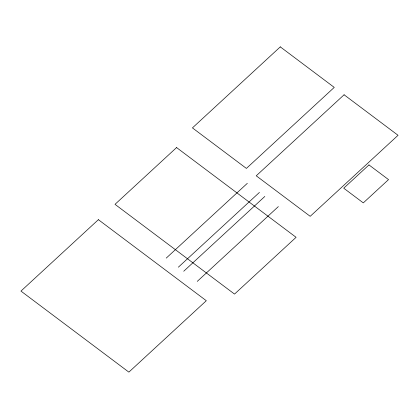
<?xml version="1.0" encoding="UTF-8"?>
<svg xmlns="http://www.w3.org/2000/svg" width="419" height="419" viewBox="0 0 419 419"><rect width="100%" height="100%" fill="white"/><g stroke="black" fill="none" stroke-linecap="round" stroke-linejoin="round"><path stroke-width="0.63" d="M166.243 258.104L247.336 183.318M178.347 267.196L259.44 192.41M183.732 271.24L264.824 196.453M197.249 281.39L278.342 206.604M280.29 46.87L192.436 127.895L246.398 168.412L334.252 87.393L280.29 46.87M98.386 219.676L20.95 291.09L128.874 372.13L206.31 300.716L98.386 219.676M176.577 147.567L115.01 204.341L234.53 294.086L296.092 237.311L176.577 147.567M344.088 94.778L256.234 175.802L310.196 216.319L398.05 135.295L344.088 94.778M368.971 164.918L343.727 188.199L363.294 202.89L388.533 179.61L368.971 164.918"/></g></svg>
